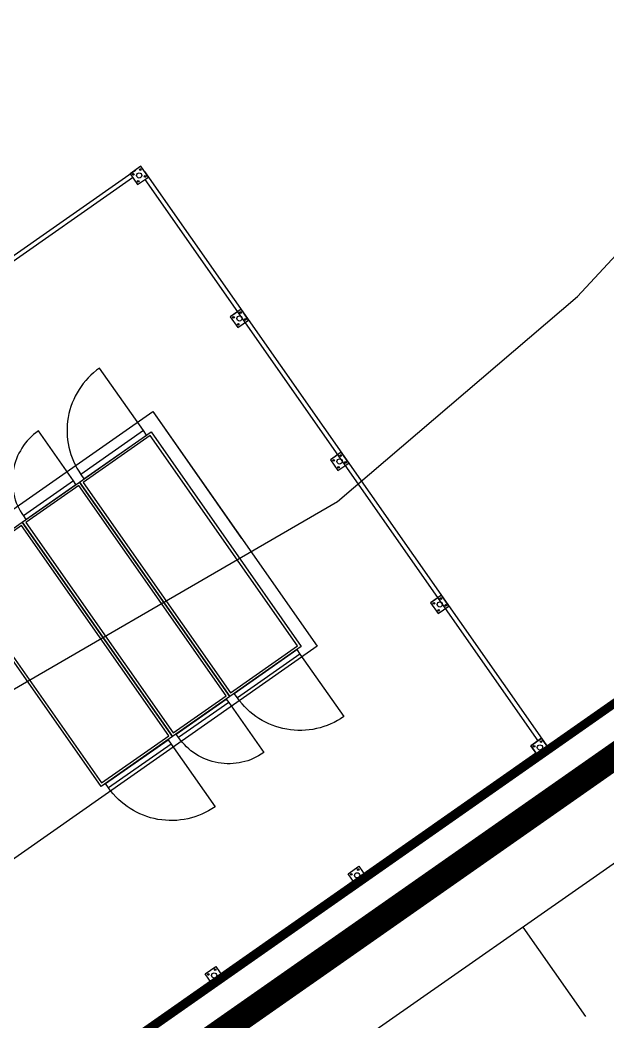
# Model space of a CAD drawing. Header units: millimetres. Extents: x 152904052 to 153933663, y 538271515 to 539240469.
# Drawn here: x 153468261 to 153474993, y 538577082 to 538588560 of the extents above; entities that cross this region are included whole.
import ezdxf

# ---------------------------------------------------------------- set-up
doc = ezdxf.new("R2010")
doc.units = ezdxf.units.MM
for name, color, linetype in [('FENC', 7, 'Continuous'), ('POWR', 5, 'Continuous'), ('SCHM', 9, 'Continuous')]:
    doc.layers.add(name, color=color, linetype=linetype)

msp = doc.modelspace()

# ---------------------------------------------------------------- linework, layer by layer
at = {"layer": 'FENC', "color": 8}
for p, q in [((153451109.7, 538573906.6), (153469583.3, 538586842)), ((153469583.3, 538586842), (153469521.2, 538586798.5)), ((153469521.2, 538586798.5), (153469607.2, 538586675.6)), ((153469687, 538586823.1), (153474318.7, 538580208.4)), ((153451199.1, 538573908.2), (153469549.8, 538586757.5)), ((153469689.1, 538586732.9), (153474191.7, 538580302.6)), ((153470730.4, 538585203.7), (153470668.3, 538585160.2)), ((153470668.3, 538585160.2), (153470754.3, 538585037.3)), ((153471877.6, 538583565.4), (153471815.5, 538583521.9)), ((153471815.5, 538583521.9), (153471901.5, 538583399)), ((153473024.7, 538581927.1), (153472962.6, 538581883.6)), ((153472962.6, 538581883.6), (153473048.7, 538581760.7)), ((153474171.9, 538580288.8), (153474109.8, 538580245.2)), ((153474109.8, 538580245.2), (153474195.8, 538580122.4)), ((153474195.8, 538580122.4), (153474109.8, 538580245.2)), ((153455784.3, 538567230.5), (153474257.9, 538580165.9)), ((153455816.4, 538567314), (153474167.1, 538580163.3)), ((153474257.9, 538580165.9), (153474195.8, 538580122.4)), ((153472102.5, 538578656.6), (153472016.4, 538578779.5)), ((153472164.6, 538578700.1), (153472102.5, 538578656.6)), ((153470464.8, 538577509.9), (153470378.8, 538577632.8)), ((153470527, 538577553.4), (153470464.8, 538577509.9))]:
    msp.add_line(p, q, dxfattribs=at)
for points in [[(153469607.2, 538586675.6), (153469730.1, 538586761.6), (153469644, 538586884.5), (153469521.2, 538586798.5)], [(153470754.3, 538585037.3), (153470877.2, 538585123.3), (153470791.2, 538585246.2), (153470668.3, 538585160.2)], [(153471901.5, 538583399), (153472024.4, 538583485), (153471938.3, 538583607.9), (153471815.5, 538583521.9)], [(153473048.7, 538581760.7), (153473171.5, 538581846.7), (153473085.5, 538581969.6), (153472962.6, 538581883.6)], [(153474195.8, 538580122.4), (153474318.7, 538580208.4), (153474232.6, 538580331.3), (153474109.8, 538580245.2)], [(153474109.8, 538580245.2), (153474232.6, 538580331.3), (153474318.7, 538580208.4), (153474195.8, 538580122.4)], [(153472016.4, 538578779.5), (153472139.3, 538578865.5), (153472225.3, 538578742.6), (153472102.5, 538578656.6)], [(153470378.8, 538577632.8), (153470501.7, 538577718.8), (153470587.7, 538577596), (153470464.8, 538577509.9)]]:
    msp.add_lwpolyline(points, close=True, dxfattribs=at)
for centre, radius in [((153469558.6, 538586791.9), 9.49), ((153469625.6, 538586780), 30), ((153469625.6, 538586780), 30), ((153469637.4, 538586847), 9.49), ((153469692.6, 538586768.2), 9.49), ((153469613.8, 538586713), 9.49), ((153470772.8, 538585141.7), 30), ((153470772.8, 538585141.7), 30), ((153470784.6, 538585208.7), 9.49), ((153470705.8, 538585153.6), 9.49), ((153470761, 538585074.7), 9.49), ((153470839.8, 538585129.9), 9.49), ((153471931.7, 538583570.4), 9.49), ((153471852.9, 538583515.3), 9.49), ((153471919.9, 538583503.4), 30), ((153471919.9, 538583503.4), 30), ((153471986.9, 538583491.6), 9.49), ((153471908.1, 538583436.4), 9.49), ((153473000.1, 538581876.9), 9.49), ((153473067.1, 538581865.1), 30), ((153473067.1, 538581865.1), 30), ((153473078.9, 538581932.1), 9.49), ((153473134.1, 538581853.3), 9.49), ((153473055.3, 538581798.1), 9.49), ((153474147.2, 538580238.6), 9.49), ((153474147.2, 538580238.6), 9.49), ((153474214.2, 538580226.8), 30), ((153474214.2, 538580226.8), 30), ((153474214.2, 538580226.8), 30), ((153474214.2, 538580226.8), 30), ((153474226, 538580293.8), 9.49), ((153474226, 538580293.8), 9.49), ((153474202.4, 538580159.8), 9.49), ((153474202.4, 538580159.8), 9.49), ((153474281.2, 538580215), 9.49), ((153474281.2, 538580215), 9.49), ((153472053.9, 538578772.9), 9.49), ((153472120.9, 538578761.1), 30), ((153472120.9, 538578761.1), 30), ((153472132.7, 538578828.1), 9.49), ((153472187.9, 538578749.2), 9.49), ((153472109.1, 538578694.1), 9.49), ((153470416.3, 538577626.2), 9.49), ((153470483.3, 538577614.4), 30), ((153470483.3, 538577614.4), 30), ((153470495.1, 538577681.4), 9.49), ((153470550.3, 538577602.6), 9.49), ((153470471.5, 538577547.4), 9.49)]:
    msp.add_circle(centre, radius, dxfattribs=at)
at = {"layer": 'POWR', "color": 7}
msp.add_line((153469780.4, 538584074.6), (153470797.8, 538582621.6), dxfattribs=at)
for points in [[(153469673.7, 538583856.4), (153469171.9, 538584573.2, 0.4142137), (153468957, 538583354.5)], [(153468872, 538583279.8), (153468470.5, 538583853.2, 0.4142137), (153468298.6, 538582878.3)], [(153471466.2, 538581296.6), (153471968, 538580579.8, -0.4142137), (153470749.4, 538580794.7)], [(153470650.1, 538580740.4), (153471051.6, 538580167, -0.4142137), (153470076.7, 538580338.9)], [(153469991.7, 538580264.1), (153470493.6, 538579547.4, -0.4142137), (153469274.9, 538579762.3)]]:
    msp.add_lwpolyline(points, format="xyb", dxfattribs=at)
msp.add_lwpolyline([(153469780.4, 538584074.6), (153471663.2, 538581385.6), (153446937.2, 538564042.2), (153445040.3, 538566751.3), (153469780.4, 538584074.6)], dxfattribs=at)
for points in [[(153469760.8, 538583841.1), (153471481.5, 538581383.6), (153470662.4, 538580810), (153468941.6, 538583267.5)], [(153469673.7, 538583856.4), (153468957, 538583354.5), (153468992.8, 538583303.3), (153469709.6, 538583805.2)], [(153471439.7, 538581391), (153469752.6, 538583800.5), (153468982.6, 538583261.4), (153470669.7, 538580851.8)], [(153468941.6, 538583267.5), (153470662.4, 538580810), (153470007, 538580351.2), (153468286.3, 538582808.6)], [(153468872, 538583279.8), (153468298.6, 538582878.3), (153468327.3, 538582837.3), (153468900.7, 538583238.8)], [(153470620.6, 538580817.4), (153468933.4, 538583226.9), (153468327.2, 538582802.5), (153470014.4, 538580393)], [(153468286.3, 538582808.6), (153470007, 538580351.2), (153469187.9, 538579777.6), (153467467.2, 538582235.1)], [(153469965.2, 538580358.5), (153468278, 538582768), (153467508.1, 538582228.9), (153469195.3, 538579819.4)], [(153471466.2, 538581296.6), (153470749.4, 538580794.7), (153470713.6, 538580845.9), (153471430.3, 538581347.8)], [(153470650.1, 538580740.4), (153470076.7, 538580338.9), (153470048, 538580379.9), (153470621.4, 538580781.4)], [(153469991.7, 538580264.1), (153469274.9, 538579762.3), (153469239.1, 538579813.4), (153469955.8, 538580315.3)]]:
    msp.add_lwpolyline(points, close=True, dxfattribs=at)
at = {"layer": 'SCHM'}
msp.add_line((153474018, 538578166.7), (153474734.4, 538577143.6), dxfattribs=at)
for points in [[(153309206.5, 538922882.6), (153362041.8, 538959878.3), (153517431.3, 538737959.2), (153500636.4, 538637005.7), (153497846.8, 538615992.3), (153507779.6, 538601806.8), (153445728.8, 538558358.4)], [(153436402.5, 538589589.5), (153437311.5, 538586639.5), (153440093.5, 538583972.5), (153445260.5, 538580965.5), (153454289.5, 538579092.5), (153460138.5, 538579433.5), (153467139.5, 538580285.5), (153471897.5, 538583044.6), (153474644.5, 538585391.6), (153477152.5, 538588096.6), (153480138.5, 538591359.6)]]:
    msp.add_lwpolyline(points, dxfattribs=at)
at = {"layer": 'SCHM', "const_width": 300}
msp.add_lwpolyline([(153516377.8, 538737720.2), (153499645.1, 538637137.3), (153487684.3, 538628762.3), (153506386.8, 538602052.4), (153445810.6, 538559636.4), (153427681.5, 538585527.4, 0.4141458), (153426288.9, 538585772.8), (153424446.1, 538584482.4, 0.4142136), (153424200.5, 538583089.7), (153443870.2, 538554998.6, 0.4088796), (153452912.1, 538553398.1), (153485721, 538576279.9), (153508667.6, 538588016.3)], format="xyb", dxfattribs=at)
at = {"layer": 'SCHM', "const_width": 100}
msp.add_lwpolyline([(153445933.3, 538560332.8), (153505690.5, 538602175.2), (153498536.4, 538612392.3)], dxfattribs=at)

doc.saveas('drawing.dxf')
